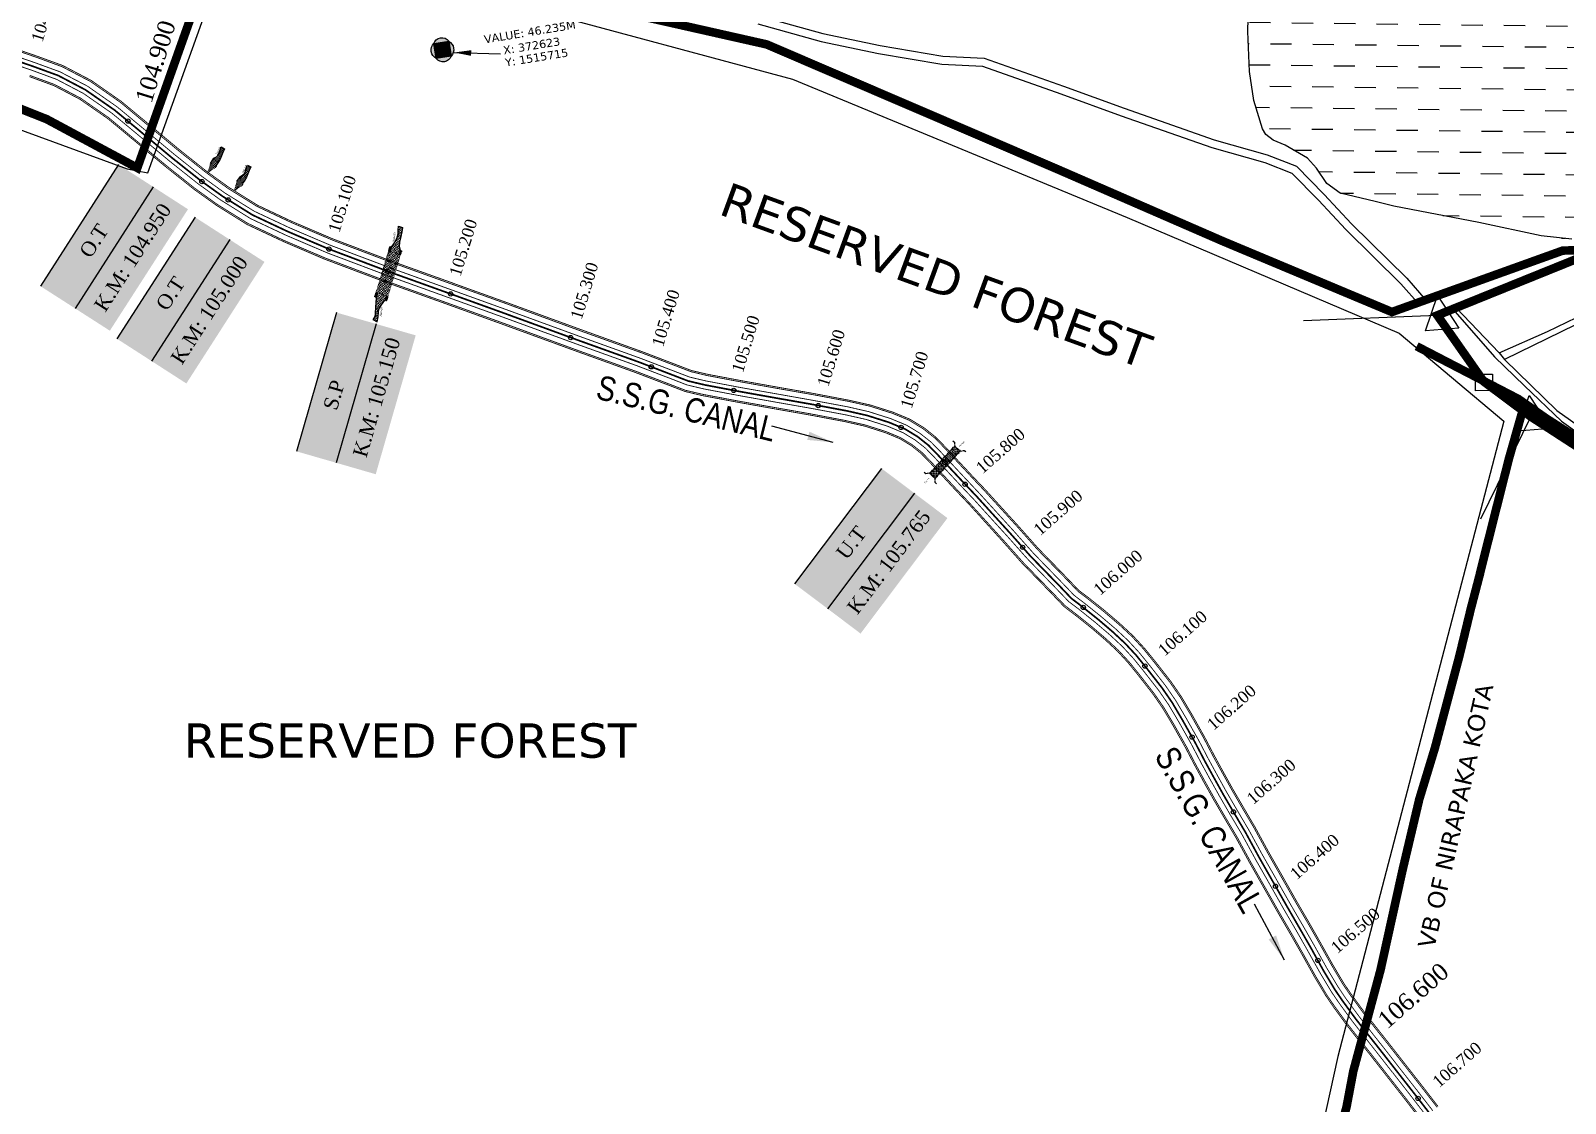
# Model space of a CAD drawing. Header units: inches. Extents: x 360616 to 379062, y 1506291 to 1520405.
# Drawn here: x 372143 to 373932, y 1514487 to 1515737 of the extents above; entities that cross this region are included whole.
import ezdxf

# ---------------------------------------------------------------- set-up
doc = ezdxf.new("R2010")
doc.units = ezdxf.units.IN
doc.header["$MEASUREMENT"] = 0
doc.header["$PDMODE"] = 32
doc.header["$PDSIZE"] = 5
for name, pattern in [('ACAD_ISO02W100', [15, 12, -3]), ('ACAD_ISO03W100', [30, 12, -18]), ('BORDER', [1.75, 0.5, -0.25, 0.5, -0.25, 0, -0.25])]:
    doc.linetypes.add(name, pattern=pattern)
for name, color, linetype in [('bed with', 5, 'Continuous'), ('boundary', 7, 'Continuous'), ('cahnige', 7, 'Continuous'), ('CARTTRACK', 30, 'ACAD_ISO02W100'), ('laying', 4, 'Continuous'), ('lining', 4, 'Continuous'), ('OT', 7, 'Continuous'), ('pbms', 8, 'Continuous'), ('stons', 1, 'Continuous'), ('STREAM', 4, 'Continuous'), ('TEXT', 7, 'Continuous'), ('TITLEBLOCK', 7, 'Continuous'), ('top of bund', 1, 'Continuous'), ('UT', 173, 'ACAD_ISO02W100'), ('V', 6, 'Continuous'), ('WATER_BODY', 4, 'Continuous'), ('Z LAYER', 7, 'Continuous'), ('ZSTU', 7, 'Continuous'), ('ZTEXT', 7, 'Continuous')]:
    doc.layers.add(name, color=color, linetype=linetype)
doc.layers.add('ROAD', color=1, linetype='Continuous', lineweight=25)
doc.layers.add('VILL_BOUNDARY', color=6, linetype='BORDER', lineweight=30)
doc.styles.add('5mm', font='TIMES.TTF', dxfattribs={"height": 3})
doc.styles.add('ARIALN', font='ARIALN.TTF')
doc.styles.get("Standard").update_dxf_attribs({"font": 'verdana.TTF'})
doc.dimstyles.get("Standard").update_dxf_attribs({"dimtxt": 0.18, "dimasz": 0.18, "dimexe": 0.18, "dimexo": 0.0625, "dimgap": 0.09, "dimtad": 0, "dimtih": 1, "dimtoh": 1, "dimdec": 4, "dimzin": 0, "dimdsep": 46, "dimtxsty": 'Standard', "dimcen": 0.09, "dimadec": 0, "dimazin": 0, "dimtfac": 1, "dimtdec": 4, "dimtofl": 0, "dimtmove": 0, "dimatfit": 3, "dimfxl": 0, "dimtolj": 1, "dimtzin": 0, "dimarcsym": 0})
pattern_1 = [(228.0128, (-362214.33102, -1526288.49251), (-7.999998232158, -9.0000013416072), [0.134536, -13.319088]), (184.9697, (-362214.42102, -1526288.592507), (12.0000010515176, 0.999991307007), [0.230868, -22.855925]), (132.5104, (-362214.65102, -1526288.61251), (9.9999907183468, -11.0000086738712), [0.162788, -16.116032]), (267.2737, (-362215.04102, -1526288.862507), (0.9999960177272, 20.0000002949735), [0.210238, -20.813558]), (292.8337, (-362215.05102, -1526289.072507), (-5.0000099054371, 11.9999964117778), [0.206155, -20.409373]), (357.2737, (-362214.97102, -1526289.262507), (-20.0000002949735, 0.9999960177272), [0.210238, -20.813558]), (37.6942, (-362214.761022, -1526289.272507), (-13.000007345618, -9.9999904051605), [0.278029, -27.524849]), (72.2553, (-362214.541022, -1526289.102507), (7.0000107627054, 21.9999962312392), [0.262488, -25.986321]), (121.4296, (-362214.46102, -1526288.852507), (-8.0000082341764, 12.9999950364926), [0.21095, -20.884073]), (175.2364, (-362214.57102, -1526288.67251), (11.0000009463196, -0.9999915326613), [0.240832, -11.800763]), (222.3974, (-362214.811022, -1526288.652507), (-12.0000073510732, -10.9999920820141), [0.311448, -30.833375]), (138.8141, (-362214.05102, -1526288.87251), (-7.0000029468057, 5.999997313343), [0.106301, -10.523844]), (171.4692, (-362214.13102, -1526288.802507), (12.9999982848151, -2.0000079100398), [0.202237, -20.021511]), (225, (-362214.331, -1526288.7725), (-1e-16, -1.00000030945), [0.141421, -1.272792]), (203.1986, (-362214.40102, -1526288.65251), (4.999999730667, 2.000001325265), [0.076158, -7.539615]), (291.8014, (-362214.47102, -1526288.6825), (-0.9999999105, 3.00000027301), [0.107703, -5.277462]), (30.9638, (-362214.43102, -1526288.7825), (2.999998022288, 2.00000248354), [0.174929, -5.656023]), (161.5651, (-362214.28102, -1526288.6925), (2.00000043459, -0.99999840322), [0.126491, -3.035787]), (16.3895, (-362215.05102, -1526288.682507), (10.000002198412, 2.999992709818), [0.1772, -17.542845]), (70.3462, (-362214.88102, -1526288.63251), (-3.9999952473717, -11.0000021356062), [0.148661, -14.717408]), (293.1986, (-362214.28102, -1526288.49251), (-2.000001325265, 4.999999730667), [0.152315, -7.463458]), (343.6105, (-362214.22102, -1526288.632507), (-10.000002198412, 2.999992709818), [0.1772, -17.542845]), (339.444, (-362215.05102, -1526289.30251), (-5.000001844542, 1.999995996422), [0.17088, -8.373124]), (294.7751, (-362214.89102, -1526289.36251), (-4.9999921892452, 11.000003421839), [0.143178, -14.174643]), (66.8014, (-362214.27102, -1526289.49251), (2.000001325265, 4.999999730667), [0.152315, -7.463458]), (17.354, (-362214.21102, -1526289.35251), (-13.0000020190968, -3.9999945022591), [0.167631, -16.595424]), (69.444, (-362214.76102, -1526289.49251), (-1.999995996422, -5.000001844542), [0.08544, -8.458564]), (101.3099, (-362214.33102, -1526289.4925), (-0.999997632162, 4.00000075223), [0.05099, -5.048029]), (165.9638, (-362214.34102, -1526289.4425), (3.00000054599, -0.99999805736), [0.206155, -3.91695]), (186.009, (-362214.54102, -1526289.392507), (9.999999750906, 0.9999993174818), [0.19105, -18.913923]), (303.6901, (-362214.43102, -1526288.8725), (-1.000001334507, 1.99999955777), [0.144222, -3.461329]), (353.1572, (-362214.351022, -1526288.992507), (16.9999993654786, -2.0000079979248), [0.251794, -24.927563]), (60.9454, (-362214.10102, -1526289.02251), (-4.000000027199, -7.0000003845697), [0.102956, -10.192674]), (90, (-362214.051, -1526288.9325), (-1, 1), [0.06, -0.94]), (120.2564, (-362214.56102, -1526289.36251), (3.9999948868027, -7.0000024558547), [0.138924, -13.75352]), (48.0128, (-362214.63102, -1526289.24251), (7.999998232158, 9.0000013416072), [0.269072, -13.184552]), (0, (-362214.451, -1526289.0425), (1, 1), [0.26, -0.74]), (325.3048, (-362214.19102, -1526289.04251), (-9.9999942589875, 7.0000086095945), [0.158114, -15.653274]), (254.0546, (-362214.06102, -1526289.13251), (-0.999999889296, -4.000000126652), [0.145602, -7.134508]), (207.646, (-362214.10102, -1526289.272507), (-18.9999958071796, -10.0000077131692), [0.237065, -23.469474]), (175.4261, (-362214.311022, -1526289.382507), (-13.0000005583121, 0.9999948011611), [0.250799, -24.829074])]
pattern_2 = [(0, (-362215.051, -1526289.4925), (1.25, 1.25), [1.25, -1.25])]
pattern_3 = [(228.0128, (-362243.17535, -1526336.432974), (-7.999998232158, -9.0000013416072), [0.134536, -13.319088]), (184.9697, (-362243.26535, -1526336.532974), (12.0000010515176, 0.999991307007), [0.230868, -22.855925]), (132.5104, (-362243.49535, -1526336.552974), (9.9999907183468, -11.0000086738712), [0.162788, -16.116032]), (267.2737, (-362243.88535, -1526336.802974), (0.9999960177272, 20.0000002949735), [0.210238, -20.813558]), (292.8337, (-362243.89535, -1526337.012974), (-5.0000099054371, 11.9999964117778), [0.206155, -20.409373]), (357.2737, (-362243.81535, -1526337.202974), (-20.0000002949735, 0.9999960177272), [0.210238, -20.813558]), (37.6942, (-362243.60535, -1526337.212974), (-13.000007345618, -9.9999904051605), [0.278029, -27.524849]), (72.2553, (-362243.38535, -1526337.042974), (7.0000107627054, 21.9999962312392), [0.262488, -25.986321]), (121.4296, (-362243.30535, -1526336.792974), (-8.0000082341764, 12.9999950364926), [0.21095, -20.884073]), (175.2364, (-362243.41535, -1526336.612974), (11.0000009463196, -0.9999915326613), [0.240832, -11.800763]), (222.3974, (-362243.65535, -1526336.592974), (-12.0000073510732, -10.9999920820141), [0.311448, -30.833375]), (138.8141, (-362242.89535, -1526336.81297), (-7.0000029468057, 5.999997313343), [0.106301, -10.523844]), (171.4692, (-362242.97535, -1526336.742974), (12.9999982848151, -2.0000079100398), [0.202237, -20.021511]), (225, (-362243.17535, -1526336.713), (-1e-16, -1.00000030945), [0.141421, -1.272792]), (203.1986, (-362243.24535, -1526336.59297), (4.999999730667, 2.000001325265), [0.076158, -7.539615]), (291.8014, (-362243.31535, -1526336.62297), (-0.9999999105, 3.00000027301), [0.107703, -5.277462]), (30.9638, (-362243.27535, -1526336.72297), (2.999998022288, 2.00000248354), [0.174929, -5.656023]), (161.5651, (-362243.12535, -1526336.63297), (2.00000043459, -0.99999840322), [0.126491, -3.035787]), (16.3895, (-362243.89535, -1526336.622974), (10.000002198412, 2.999992709818), [0.1772, -17.542845]), (70.3462, (-362243.72535, -1526336.572974), (-3.9999952473717, -11.0000021356062), [0.148661, -14.717408]), (293.1986, (-362243.12535, -1526336.43297), (-2.000001325265, 4.999999730667), [0.152315, -7.463458]), (343.6105, (-362243.06535, -1526336.572974), (-10.000002198412, 2.999992709818), [0.1772, -17.542845]), (339.444, (-362243.89535, -1526337.24297), (-5.000001844542, 1.999995996422), [0.17088, -8.373124]), (294.7751, (-362243.73535, -1526337.302974), (-4.9999921892452, 11.000003421839), [0.143178, -14.174643]), (66.8014, (-362243.11535, -1526337.43297), (2.000001325265, 4.999999730667), [0.152315, -7.463458]), (17.354, (-362243.05535, -1526337.292974), (-13.0000020190968, -3.9999945022591), [0.167631, -16.595424]), (69.444, (-362243.60535, -1526337.43297), (-1.999995996422, -5.000001844542), [0.08544, -8.458564]), (101.3099, (-362243.17535, -1526337.43297), (-0.999997632162, 4.00000075223), [0.05099, -5.048029]), (165.9638, (-362243.18535, -1526337.38297), (3.00000054599, -0.99999805736), [0.206155, -3.91695]), (186.009, (-362243.38535, -1526337.332974), (9.999999750906, 0.9999993174818), [0.19105, -18.913923]), (303.6901, (-362243.27535, -1526336.81297), (-1.000001334507, 1.99999955777), [0.144222, -3.461329]), (353.1572, (-362243.19535, -1526336.932974), (16.9999993654786, -2.0000079979248), [0.251794, -24.927563]), (60.9454, (-362242.94535, -1526336.96297), (-4.000000027199, -7.0000003845697), [0.102956, -10.192674]), (90, (-362242.8953, -1526336.873), (-1, 1), [0.06, -0.94]), (120.2564, (-362243.40535, -1526337.302974), (3.9999948868027, -7.0000024558547), [0.138924, -13.75352]), (48.0128, (-362243.47535, -1526337.182974), (7.999998232158, 9.0000013416072), [0.269072, -13.184552]), (0, (-362243.2953, -1526336.983), (1, 1), [0.26, -0.74]), (325.3048, (-362243.03535, -1526336.982974), (-9.9999942589875, 7.0000086095945), [0.158114, -15.653274]), (254.0546, (-362242.90535, -1526337.07297), (-0.999999889296, -4.000000126652), [0.145602, -7.134508]), (207.646, (-362242.94535, -1526337.212974), (-18.9999958071796, -10.0000077131692), [0.237065, -23.469474]), (175.4261, (-362243.15535, -1526337.322974), (-13.0000005583121, 0.9999948011611), [0.250799, -24.829074])]

# ---------------------------------------------------------------- blocks, each defined once
blk = doc.blocks.new('PLKJFJFHNYGHFGDS')
at = {"layer": 'ZSTU'}
h = blk.add_hatch(color=135, dxfattribs=at)
h.set_gradient(color1=(141, 177, 78), color2=(107, 135, 59), one_color=1, tint=0.38, name='CYLINDER')
h.paths.add_polyline_path([(372154.2, 1515439.6), (372194.7, 1515413.6), (372285.8, 1515555.3), (372245.3, 1515581.3)])
h.paths.add_polyline_path([(372210.2, 1515457.3), (372250, 1515518.3), (372228.4, 1515532.5), (372188.6, 1515471.5)], flags=24)
h = blk.add_hatch(color=252, dxfattribs=at)
h.set_gradient(color1=(167, 88, 159), color2=(127, 67, 121), one_color=1, tint=0.38, name='CYLINDER')
h.paths.add_polyline_path([(372194.7, 1515413.6), (372235.2, 1515387.6), (372326.3, 1515529.2), (372285.8, 1515555.3)])
h.paths.add_polyline_path([(372231.6, 1515402.3), (372312.2, 1515527.4), (372290.6, 1515541.3), (372210, 1515416.2)], flags=24)
for points in [[(372245.3, 1515581.3), (372154.2, 1515439.6)], [(372285.8, 1515555.3), (372194.7, 1515413.6)]]:
    blk.add_lwpolyline(points, dxfattribs=at)
at = {"layer": 'ZSTU', "style": '5mm'}
for s, height, rotation, p in [('K.M: 104.950', 16.843, 57.2023, (372230, 1515408.4)), ('O.T', 16.84, 56.8405, (372212.6, 1515470.9))]:
    blk.add_text(s, height=height, rotation=rotation, dxfattribs=at).set_placement(p)
blk = doc.blocks.new('AAAAAAAA')
at = {"layer": 'ZSTU'}
h = blk.add_hatch(color=135, dxfattribs=at)
h.set_gradient(color1=(141, 177, 78), color2=(107, 135, 59), one_color=1, tint=0.38, name='CYLINDER')
h.paths.add_polyline_path([(372243.5, 1515378.2), (372283.9, 1515352.2), (372375, 1515493.8), (372334.5, 1515519.9)])
h.paths.add_polyline_path([(372299.4, 1515395.9), (372339.3, 1515456.9), (372317.7, 1515471.1), (372277.8, 1515410.1)], flags=24)
h = blk.add_hatch(color=252, dxfattribs=at)
h.set_gradient(color1=(167, 88, 159), color2=(127, 67, 121), one_color=1, tint=0.38, name='CYLINDER')
h.paths.add_polyline_path([(372283.9, 1515352.2), (372324.4, 1515326.1), (372415.5, 1515467.8), (372375, 1515493.8)])
h.paths.add_polyline_path([(372320.8, 1515340.9), (372401.4, 1515466), (372379.8, 1515479.9), (372299.2, 1515354.8)], flags=24)
for points in [[(372334.5, 1515519.9), (372243.5, 1515378.2)], [(372375, 1515493.8), (372283.9, 1515352.2)]]:
    blk.add_lwpolyline(points, dxfattribs=at)
at = {"layer": 'ZSTU', "style": '5mm'}
for s, height, rotation, p in [('K.M: 105.000', 16.843, 57.2023, (372319.3, 1515347)), ('O.T', 16.84, 56.8405, (372301.9, 1515409.5))]:
    blk.add_text(s, height=height, rotation=rotation, dxfattribs=at).set_placement(p)
blk = doc.blocks.new('QQQQQQQQ')
at = {"layer": 'ZSTU'}
h = blk.add_hatch(color=135, dxfattribs=at)
h.set_gradient(color1=(141, 177, 78), color2=(107, 135, 59), one_color=1, tint=0.38, name='CYLINDER')
h.paths.add_polyline_path([(372461.1, 1515267.3), (372507.3, 1515254), (372554, 1515415.8), (372507.7, 1515429.1)])
h.paths.add_polyline_path([(372509.6, 1515300.3), (372530.3, 1515370.2), (372505.5, 1515377.5), (372484.9, 1515307.7)], flags=24)
h = blk.add_hatch(color=252, dxfattribs=at)
h.set_gradient(color1=(167, 88, 159), color2=(127, 67, 121), one_color=1, tint=0.38, name='CYLINDER')
h.paths.add_polyline_path([(372507.3, 1515254), (372553.6, 1515240.6), (372600.2, 1515402.5), (372554, 1515415.8)])
h.paths.add_polyline_path([(372545.9, 1515253.7), (372587.3, 1515396.7), (372562.6, 1515403.8), (372521.2, 1515260.9)], flags=24)
for points in [[(372507.7, 1515429.1), (372461.1, 1515267.3)], [(372554, 1515415.8), (372507.3, 1515254)]]:
    blk.add_lwpolyline(points, dxfattribs=at)
at = {"layer": 'ZSTU', "style": '5mm'}
for s, height, rotation, p in [('K.M: 105.150', 16.843, 73.8682, (372542.7, 1515259.1)), ('S.P', 16.84, 73.5065, (372508.1, 1515314))]:
    blk.add_text(s, height=height, rotation=rotation, dxfattribs=at).set_placement(p)
blk = doc.blocks.new('WWWWWWWWWW')
at = {"layer": 'ZSTU'}
h = blk.add_hatch(color=135, dxfattribs=at)
h.set_gradient(color1=(141, 177, 78), color2=(107, 135, 59), one_color=1, tint=0.38, name='CYLINDER')
h.paths.add_polyline_path([(373033.6, 1515092.5), (373072.1, 1515063.6), (373173.3, 1515198.2), (373134.9, 1515227.1)])
h.paths.add_polyline_path([(373090.7, 1515106.1), (373135, 1515164), (373114.5, 1515179.7), (373070.2, 1515121.8)], flags=24)
h = blk.add_hatch(color=252, dxfattribs=at)
h.set_gradient(color1=(167, 88, 159), color2=(127, 67, 121), one_color=1, tint=0.38, name='CYLINDER')
h.paths.add_polyline_path([(373072.1, 1515063.6), (373110.5, 1515034.6), (373211.8, 1515169.2), (373173.3, 1515198.2)])
h.paths.add_polyline_path([(373108, 1515049.6), (373197.6, 1515168.4), (373177.1, 1515183.9), (373087.5, 1515065.1)], flags=24)
for points in [[(373134.9, 1515227.1), (373033.6, 1515092.5)], [(373173.3, 1515198.2), (373072.1, 1515063.6)]]:
    blk.add_lwpolyline(points, dxfattribs=at)
at = {"layer": 'ZSTU', "style": '5mm'}
for s, height, rotation, p in [('K.M: 105.765', 16.843, 52.9832, (373106.9, 1515055.8)), ('U.T', 16.84, 52.6215, (373094.2, 1515119.4))]:
    blk.add_text(s, height=height, rotation=rotation, dxfattribs=at).set_placement(p)
blk = doc.blocks.new('FGDFGG')
at = {"layer": 'STREAM'}
h = blk.add_hatch(dxfattribs=at)
h.set_pattern_fill('DASH', color=256, scale=10, angle=75.9396, style=0)
h.set_pattern_definition([(75.93960756, (1418185.603, 992257.9889), (-0.6960067163, 1.1611201925), [0.95724225, -0.95724225])])
h.paths.add_polyline_path([(347714.8, 1545567.8), (347719.1, 1545566.8), (347723.4, 1545565.8), (347732.1, 1545608.5), (347727.8, 1545609.3), (347723.5, 1545610.1)])
at = {"layer": 'UT', "ltscale": 0.2}
for p, q in [((347714.8, 1545567.8), (347723.5, 1545610.1)), ((347718.6, 1545614.3), (347720.9, 1545613.9)), ((347720.9, 1545613.9), (347723.5, 1545610.1)), ((347723.4, 1545565.8), (347732.1, 1545608.5)), ((347723.5, 1545610.1), (347727.8, 1545609.3)), ((347727.8, 1545609.3), (347732.1, 1545608.5)), ((347732.1, 1545608.5), (347735.6, 1545611.5)), ((347735.6, 1545611.5), (347737.9, 1545611.3)), ((347711.2, 1545564.9), (347708.9, 1545565.2)), ((347714.8, 1545567.8), (347711.2, 1545564.9)), ((347719.1, 1545566.8), (347714.8, 1545567.8)), ((347723.4, 1545565.8), (347719.1, 1545566.8)), ((347725.8, 1545561.9), (347723.4, 1545565.8)), ((347728.1, 1545561.4), (347725.8, 1545561.9))]:
    blk.add_line(p, q, dxfattribs=at)
at = {"layer": 'cahnige', "style": '5mm'}
for oblique, p in [(0, (347729.3, 1545612.1)), (360, (347716.2, 1545554.6))]:
    blk.add_text('Stream', height=1.91, rotation=77.1141, dxfattribs=dict(at, oblique=oblique)).set_placement(p)
blk = doc.blocks.new('VBVB')
at = {"layer": 'STREAM'}
h = blk.add_hatch(dxfattribs=at)
h.set_pattern_fill('DASH', color=256, scale=10, style=0)
h.set_pattern_definition([(0, (17867.8837, -28501.71), (1.25, 1.25), [1.25, -1.25])])
h.paths.add_polyline_path([(380096, 1497775), (380098.9, 1497780.2), (380100.4, 1497784.6), (380101.8, 1497788.8), (380103.8, 1497793.6), (380099.5, 1497795.9), (380098.5, 1497793.5), (380097.6, 1497789.6), (380097, 1497787.7), (380095.8, 1497784.7), (380093.9, 1497783), (380090.9, 1497780.8), (380086.6, 1497774), (380084.6, 1497765.2), (380084.1, 1497764.3), (380085.9, 1497763.2), (380086.6, 1497763.8), (380093.7, 1497769.3), (380094.5, 1497772.7)])
at = {"layer": 'OT', "const_width": 0.5}
blk.add_lwpolyline([(380084.6, 1497765.2), (380084.1, 1497764.3), (380083.5, 1497763.5), (380085.4, 1497762.3), (380085.9, 1497763.2), (380084.1, 1497764.3), (380085.9, 1497763.2), (380086.6, 1497763.8), (380093.7, 1497769.3), (380086.6, 1497763.8), (380085.9, 1497763.2), (380084.1, 1497764.3), (380084.6, 1497765.2), (380086.6, 1497774)], dxfattribs=at)
at = {"layer": 'STREAM'}
blk.add_lwpolyline([(380086.6, 1497774), (380090.9, 1497780.8), (380093.9, 1497783), (380095.8, 1497784.7), (380097, 1497787.7), (380097.6, 1497789.6), (380098.5, 1497793.5), (380099.5, 1497795.9), (380103.8, 1497793.6), (380101.8, 1497788.8), (380100.4, 1497784.6), (380098.9, 1497780.2), (380096, 1497775), (380094.5, 1497772.7), (380093.7, 1497769.3)], dxfattribs=at)
at = {"layer": 'cahnige', "style": '5mm'}
blk.add_text('Stream', height=2.5, rotation=71.1743, dxfattribs=at).set_placement((380095, 1497785.5))
blk = doc.blocks.new('A$C377B10CC')
at = {"layer": 'STREAM'}
h = blk.add_hatch(dxfattribs=at)
h.set_pattern_fill('DASH', color=256, scale=10, style=0)
h.set_pattern_definition(pattern_2)
h.paths.add_polyline_path([(-21.1, 10.4), (-19.3, 15), (-16.2, 21.2), (-13.8, 26.1), (-11.8, 30.8), (-15.9, 33.3), (-17.5, 29), (-18.4, 24.9), (-21.4, 20), (-25.2, 15.7), (-29.9, 11.7), (-32.6, 7.4), (-28.1, 4.5), (-23.6, 1.5), (-21.1, 5.7)])
h = blk.add_hatch(dxfattribs=at)
h.set_pattern_fill('DASH', color=256, scale=10, style=0)
h.set_pattern_definition(pattern_2)
h.paths.add_polyline_path([(-60.2, -34.7), (-54, -38.6), (-47.9, -42.7), (-22.3, -0.1), (-28.4, 4), (-34.5, 8)])
h = blk.add_hatch(dxfattribs=at)
h.set_pattern_fill('DASH', color=256, scale=10, style=0)
h.set_pattern_definition(pattern_2)
h.paths.add_polyline_path([(-57.7, -50.5), (-52.5, -46.4), (-49.9, -42.1), (-54.3, -39.1), (-58.8, -36.3), (-61.4, -40.5), (-63.6, -47.5), (-64.8, -50.6), (-68, -60.3), (-69.9, -62.9), (-71.7, -64.6), (-67.4, -68.4), (-64.9, -63), (-63.3, -57.9), (-61.9, -54.8), (-59.5, -52.2)])
at = {"layer": 'UT', "ltscale": 0.2}
h = blk.add_hatch(dxfattribs=at)
h.set_pattern_fill('GRAVEL', color=256, style=0)
h.set_pattern_definition(pattern_1)
h.paths.add_polyline_path([(-34.2, 8.5), (-32.6, 7.4), (-29.9, 11.7), (-31.7, 12.8)])
h = blk.add_hatch(dxfattribs=at)
h.set_pattern_fill('GRAVEL', color=256, style=0)
h.set_pattern_definition(pattern_1)
h.paths.add_polyline_path([(-23.6, 1.5), (-22, 0.4), (-19.4, 4.7), (-21.1, 5.7)])
h = blk.add_hatch(dxfattribs=at)
h.set_pattern_fill('GRAVEL', color=256, style=0)
h.set_pattern_definition(pattern_3)
h.paths.add_polyline_path([(-58.8, -36.3), (-60.5, -35.2), (-63.1, -39.5), (-61.4, -40.5)])
h = blk.add_hatch(dxfattribs=at)
h.set_pattern_fill('GRAVEL', color=256, style=0)
h.set_pattern_definition(pattern_3)
h.paths.add_polyline_path([(-48.2, -43.2), (-49.9, -42.2), (-52.5, -46.4), (-50.8, -47.5)])
at = {"layer": 'STREAM'}
for points in [[(-29.9, 11.7), (-25.2, 15.7), (-21.4, 20), (-18.4, 24.9), (-17.5, 29), (-15.9, 33.3), (-11.8, 30.8), (-13.8, 26.1), (-16.2, 21.2), (-19.3, 15), (-21.1, 10.4), (-21.1, 5.7)], [(-61.4, -40.5), (-63.6, -47.5), (-64.8, -50.6), (-68, -60.3), (-69.9, -62.9), (-71.7, -64.6), (-67.4, -68.4), (-64.9, -63), (-63.3, -57.9), (-61.9, -54.8), (-59.5, -52.2), (-57.7, -50.5), (-52.5, -46.4)]]:
    blk.add_lwpolyline(points, dxfattribs=at)
at = {"layer": 'UT', "ltscale": 0.2, "const_width": 0.5}
for points in [[(-60.5, -35.2), (-34.5, 8)], [(-48.2, -43.3), (-22.3, -0.1)], [(-34.6, 8), (-28.4, 4), (-22.3, -0.1)], [(-34.2, 8.5), (-31.7, 12.8)], [(-34.2, 8.5), (-28.1, 4.5), (-22, 0.4)], [(-32.6, 7.4), (-29.9, 11.7)], [(-31.7, 12.8), (-29.9, 11.7)], [(-23.6, 1.5), (-21.1, 5.7)], [(-22.3, -0.1), (-22, 0.4)], [(-22, 0.4), (-19.4, 4.7)], [(-21.1, 5.7), (-19.4, 4.7)], [(-63.1, -39.5), (-60.5, -35.2)], [(-60.5, -35.2), (-54.3, -39.1), (-48.2, -43.3)], [(-60.2, -34.7), (-54, -38.6), (-47.9, -42.8)], [(-63.1, -39.5), (-61.4, -40.5)], [(-61.4, -40.5), (-58.8, -36.3)], [(-52.5, -46.4), (-49.9, -42.1)], [(-52.5, -46.4), (-50.8, -47.5)], [(-50.8, -47.5), (-48.2, -43.2)]]:
    blk.add_lwpolyline(points, dxfattribs=at)
at = {"layer": 'cahnige', "style": '5mm'}
for p in [(-24.7, 17), (-60.9, -63.7)]:
    blk.add_text('Stream', height=2.5, rotation=71.1743, dxfattribs=at).set_placement(p)

msp = doc.modelspace()

# ---------------------------------------------------------------- hatches: boundary and pattern name
at = {"layer": 'pbms'}
h = msp.add_hatch(color=256, dxfattribs=at)
h.set_gradient(color1=(31, 17, 238), color2=(36, 21, 239), one_color=1, tint=0.51, name='CYLINDER')
h.paths.add_polyline_path([(372612.9, 1515722.3, 0.496905), (372615.7, 1515704.9)])
h.paths.add_polyline_path([(372612.9, 1515722.3), (372630.3, 1515725.1, 0.614852)])
h.paths.add_polyline_path([(372630.3, 1515725.1), (372633.1, 1515707.7, 0.494298)])
h.paths.add_polyline_path([(372615.7, 1515704.9, 0.585376), (372633.1, 1515707.7)])
h = msp.add_hatch(color=256, dxfattribs=at)
h.set_gradient(color1=(67, 190, 65), color2=(71, 191, 69), one_color=1, tint=0.51, name='CYLINDER')
h.paths.add_polyline_path([(372623, 1515715), (372630.3, 1515725.1), (372612.9, 1515722.3)])
h.paths.add_polyline_path([(372615.7, 1515704.9), (372623, 1515715), (372612.9, 1515722.3)])
h.paths.add_polyline_path([(372615.7, 1515704.9), (372633.1, 1515707.7), (372623, 1515715)])
h.paths.add_polyline_path([(372633.1, 1515707.7), (372630.3, 1515725.1), (372623, 1515715)])
at = {"layer": 'WATER_BODY'}
h = msp.add_hatch(dxfattribs=at)
h.set_pattern_fill('DASH', color=4, scale=197.841056, angle=-0.6743, style=0)
h.set_pattern_definition([(359.325697, (326163.774, 1504062.728), (25.019457, 24.437382), [24.730132, -24.730132])])
h.paths.add_polyline_path([(373215.9, 1517130.4), (373181.4, 1517148.9), (373140, 1517169.5), (373086.9, 1517184.3), (373010.5, 1517186.3), (372951.7, 1517181), (372863.7, 1517153.9), (372801.4, 1517139.8), (372769.8, 1517118.8), (372738.9, 1517107), (372715.1, 1517091.4), (372712.1, 1517073.8), (372726.1, 1517051.7), (372747.5, 1517042.1), (372832.8, 1517008.7), (372943.3, 1516993), (373014.3, 1517002), (373088.1, 1517011.1), (373174.7, 1517007.8), (373200.5, 1517008.6), (373219.9, 1517020.4), (373228.3, 1517031.9), (373231.8, 1517052.2), (373239.5, 1517099.3), (373231, 1517119.7)])
h.paths.add_polyline_path([(373734.3, 1516965.3), (373672.5, 1516925.6), (373657, 1516897.4), (373636.3, 1516854.5), (373628.7, 1516801.5), (373627.5, 1516753.6), (373627.2, 1516723.9), (373630.8, 1516709.3), (373647.1, 1516703.5), (373700.8, 1516704.7), (373743.9, 1516710.5), (373773.6, 1516711.4), (373875.6, 1516719.7), (373922.4, 1516721.6), (373954.7, 1516733.9), (373968.2, 1516747.6), (373977.4, 1516776.5), (374006.2, 1516860.3), (374003.3, 1516888.1), (373994, 1516904.7), (373979.1, 1516924.4), (373922, 1516962.5), (373890, 1516976.7), (373861.1, 1516987.2), (373820.7, 1516984.2), (373792.9, 1516983.3), (373751.6, 1516972.6)])
h.paths.add_polyline_path([(373040.3, 1518035.1), (372991.8, 1518043.6), (372952.5, 1518045), (372917.6, 1518021.1), (372894.7, 1517988.7), (372877.3, 1517974.8), (372863.1, 1517961.9), (372861.5, 1517950.2), (372965.1, 1517928), (373051.7, 1517924.2), (373181.6, 1517938.5), (373226.2, 1517951.1), (373260.9, 1517955.4), (373365.6, 1517966.3), (373450.3, 1517975.8), (373490.1, 1517984.3), (373516.4, 1517993.7), (373522.4, 1517998.1), (373520.4, 1518017.6), (373427.7, 1518029.1), (373398.1, 1518051.9), (373334.5, 1518120), (373285, 1518171.4), (373246.2, 1518185.3), (373188.6, 1518183.8), (373136.1, 1518178.4), (373102.2, 1518180.4), (373076.9, 1518167.5), (373058.5, 1518132.2), (373060.7, 1518095.1), (373057.5, 1518069.3), (373052.1, 1518050.7), (373041.6, 1518035.6)])
h.paths.add_polyline_path([(373710.6, 1515538.2), (373669.9, 1515548.1), (373654.2, 1515559.2), (373642.3, 1515577.1), (373631.7, 1515588.7), (373605.4, 1515603.9), (373591.4, 1515609.6), (373583.1, 1515616.2), (373579.3, 1515622.8), (373569, 1515655.9), (373564.1, 1515689.8), (373561.9, 1515736.4), (373562.8, 1515766.5), (373570.4, 1515786.5), (373574, 1515800.9), (373581.5, 1515807.1), (373624.7, 1515814.9), (373667.5, 1515829.4), (373689.9, 1515837.4), (373778.2, 1515864.8), (373873.3, 1515884.5), (373979.6, 1515899.1), (374040.3, 1515903.5), (374111.6, 1515900.6), (374145.7, 1515890.6), (374192.1, 1515848.2), (374238.5, 1515794), (374262.6, 1515761.1), (374297.2, 1515745.9), (374363.9, 1515742.6), (374416.5, 1515748.1), (374455.4, 1515764.4), (374481.1, 1515789.7), (374491, 1515819.4), (374491.6, 1515837), (374501.4, 1515896.1), (374501.2, 1515917.8), (374505.9, 1515934.4), (374517.3, 1515945.1), (374534.5, 1515952.5), (374549.4, 1515954.2), (374565.2, 1515955.3), (374580.1, 1515955.2), (374593.7, 1515954.5), (374610.6, 1515941.7), (374619.9, 1515921.3), (374626.2, 1515884.7), (374632.9, 1515842.3), (374636.2, 1515807.3), (374634.5, 1515779.3), (374626.2, 1515761.4), (374624.5, 1515738.9), (374620, 1515692.1), (374614.2, 1515682), (374599.8, 1515673.3), (374582.6, 1515661.2), (374559.9, 1515646.3), (374537, 1515637.4), (374520.1, 1515631.9), (374433.2, 1515613.6), (374357.5, 1515595.8), (374316.9, 1515588.7), (374214.5, 1515564.9), (374177.4, 1515552.2), (374082, 1515505.7), (374037.2, 1515492), (373965.7, 1515492.4), (373939.9, 1515494.2), (373904, 1515498.2), (373831.5, 1515513.8), (373732.1, 1515532.9)])

# ---------------------------------------------------------------- linework, layer by layer
msp.add_lwpolyline([(372630.3, 1515725.1), (372615.7, 1515704.9)])
at = {"layer": 'bed with', "const_width": 1}
for points in [[(372101.5, 1515705.9), (372143.9, 1515691.3), (372173.1, 1515680.6), (372204.2, 1515664.3), (372237.9, 1515640.9), (372268.8, 1515615.3), (372304.7, 1515585.4), (372337.9, 1515559), (372363.9, 1515540.3), (372399.2, 1515518.3), (372440.3, 1515499), (372488.8, 1515478.3), (372558.5, 1515452), (372631, 1515425.9), (372692.7, 1515403.7), (372780.7, 1515371.6), (372850.5, 1515346.5), (372891.9, 1515330.7), (372908.1, 1515324.4), (372928, 1515319.7), (372969.3, 1515311.9), (373011.3, 1515304.4), (373052.3, 1515297.2), (373093.4, 1515289.5), (373117.3, 1515284.1), (373142.2, 1515276.2), (373159.9, 1515268.8), (373174.1, 1515260.2), (373186.3, 1515250.6), (373197.3, 1515239.3), (373210.8, 1515224.7), (373225.1, 1515209.4), (373228.9, 1515205.3), (373242.8, 1515190.7), (373262.5, 1515169), (373282, 1515147.6), (373305, 1515121.8), (373322.6, 1515103.6), (373339, 1515086.7), (373353.2, 1515071.9), (373365, 1515063), (373384.3, 1515047.5), (373401.2, 1515033.1), (373415.7, 1515019.6), (373428.4, 1515005.9), (373440.6, 1514990.8), (373458.1, 1514968.4), (373469.7, 1514951.6), (373481.6, 1514931.6), (373496, 1514906), (373507.7, 1514883.6), (373517.5, 1514865.7), (373528.6, 1514845.8), (373541.1, 1514824.2), (373555, 1514800.8), (373570.9, 1514771.6), (373587.5, 1514742.5), (373603.7, 1514713.8), (373618.1, 1514689.1), (373631.1, 1514666.3), (373646.1, 1514639.4), (373659.5, 1514617), (373668.5, 1514603.8), (373683.9, 1514582.7), (373701.3, 1514560.5), (373711.9, 1514547.1), (373730.9, 1514522.8, 0.000205), (373731, 1514522.8), (373751.7, 1514496.3), (373770.2, 1514472.3)], [(372104.7, 1515714.9), (372147.1, 1515700.3), (372177, 1515689.4), (372209.2, 1515672.6), (372243.7, 1515648.5), (372274.9, 1515622.7), (372310.8, 1515592.8), (372343.7, 1515566.6), (372369.2, 1515548.2), (372403.7, 1515526.8), (372444.2, 1515507.8), (372492.4, 1515487.2), (372561.9, 1515461), (372634.2, 1515435, -0.000094), (372634.2, 1515435), (372696, 1515412.7), (372784, 1515380.6), (372853.8, 1515355.5), (372895.4, 1515339.6), (372911, 1515333.6), (372930, 1515329.1), (372971, 1515321.3), (373013, 1515313.9), (373054.1, 1515306.6), (373095.4, 1515298.9), (373119.9, 1515293.3), (373145.5, 1515285.2), (373164.3, 1515277.4), (373179.6, 1515268.1), (373192.8, 1515257.7), (373204.3, 1515245.9), (373217.9, 1515231.2), (373232.1, 1515216), (373235.9, 1515212), (373249.8, 1515197.2), (373269.6, 1515175.5), (373289.2, 1515154), (373312, 1515128.3), (373329.5, 1515110.3, -0.000013), (373329.5, 1515110.3), (373345.9, 1515093.4), (373359.6, 1515079.1), (373370.9, 1515070.5), (373390.4, 1515054.9), (373407.6, 1515040.3), (373422.5, 1515026.4), (373435.7, 1515012.1), (373448.1, 1514996.8), (373465.9, 1514974.1), (373477.8, 1514956.8), (373489.9, 1514936.4), (373504.5, 1514910.6), (373516.2, 1514888.2), (373525.9, 1514870.4), (373536.9, 1514850.5), (373549.4, 1514829), (373563.3, 1514805.5), (373579.3, 1514776.2), (373595.8, 1514747.2), (373612, 1514718.6), (373626.4, 1514693.9), (373639.5, 1514671), (373654.4, 1514644.2), (373667.6, 1514622.2), (373676.3, 1514609.3), (373691.6, 1514588.5), (373708.9, 1514566.4), (373719.5, 1514553.1), (373738.5, 1514528.7), (373759.3, 1514502.2), (373777.7, 1514478.4)]]:
    msp.add_lwpolyline(points, format="xyb", dxfattribs=at)
at = {"layer": 'boundary'}
for points in [[(373783, 1515405.5), (373627.1, 1515399)], [(373891.9, 1515287.5), (373833.2, 1515168.1)]]:
    msp.add_lwpolyline(points, dxfattribs=at)
at = {"layer": 'laying', "color": 6, "linetype": 'ByBlock'}
for p in [(372256.3, 1515631.9), (372490.6, 1515482.8), (372632.6, 1515430.5), (372772.5, 1515379.6), (372866.5, 1515345.5), (372962.6, 1515318), (373061.1, 1515300.4), (373157.8, 1515274.9), (373232.4, 1515208.7)]:
    msp.add_point(p, dxfattribs=at)
at = {"layer": 'laying', "color": 5, "linetype": 'ByBlock'}
for p in [(372342.6, 1515561.5), (372373.3, 1515540.1), (372559.2, 1515456.8), (373208.5, 1515234.3)]:
    msp.add_point(p, dxfattribs=at)
at = {"layer": 'lining', "const_width": 1}
for points in [[(372106.7, 1515721.1), (372149.3, 1515706.4), (372179.6, 1515695.3), (372212.6, 1515678.1), (372247.6, 1515653.7), (372279, 1515627.6), (372314.8, 1515597.8), (372347.6, 1515571.8), (372372.8, 1515553.6), (372406.8, 1515532.5), (372446.8, 1515513.7), (372494.8, 1515493.2), (372564.1, 1515467), (372636.4, 1515441, -0.000094), (372636.4, 1515441), (372698.2, 1515418.8), (372786.2, 1515386.6), (372856.1, 1515361.5), (372897.7, 1515345.6), (372912.9, 1515339.8), (372931.3, 1515335.4), (372972.2, 1515327.7), (373014.1, 1515320.2), (373055.2, 1515313), (373096.7, 1515305.2), (373121.5, 1515299.6), (373147.7, 1515291.3), (373167.2, 1515283.2), (373183.3, 1515273.4), (373197.1, 1515262.5), (373208.9, 1515250.4), (373222.6, 1515235.6), (373236.8, 1515220.4), (373240.5, 1515216.4), (373254.5, 1515201.6), (373274.4, 1515179.8), (373294, 1515158.3), (373316.7, 1515132.7), (373334.1, 1515114.8, -0.000013), (373334.1, 1515114.8), (373350.6, 1515097.9), (373363.9, 1515083.9), (373374.9, 1515075.6), (373394.5, 1515059.9), (373411.9, 1515045.1), (373427.1, 1515031), (373440.6, 1515016.4), (373453.2, 1515000.8), (373471.1, 1514977.9), (373483.3, 1514960.2), (373495.5, 1514939.7), (373510.1, 1514913.7), (373521.8, 1514891.2), (373531.6, 1514873.5), (373542.6, 1514853.7), (373555, 1514832.3), (373568.9, 1514808.7), (373584.9, 1514779.4), (373601.4, 1514750.4), (373617.6, 1514721.8), (373632, 1514697.1), (373645.1, 1514674.2), (373660, 1514647.5), (373673, 1514625.6), (373681.6, 1514613.1), (373696.7, 1514592.4), (373713.9, 1514570.4), (373724.5, 1514557.1), (373743.6, 1514532.7), (373764.4, 1514506.1), (373782.8, 1514482.4)], [(372141.8, 1515685.2), (372170.5, 1515674.7), (372200.9, 1515658.8), (372234, 1515635.8), (372264.6, 1515610.3), (372300.6, 1515580.4), (372334, 1515553.8), (372360.3, 1515534.9), (372396.1, 1515512.7), (372437.6, 1515493.1), (372486.4, 1515472.3), (372556.3, 1515445.9), (372628.8, 1515419.9), (372690.5, 1515397.7), (372778.5, 1515365.5), (372848.3, 1515340.4), (372889.6, 1515324.6), (372906.2, 1515318.2), (372926.7, 1515313.4), (372968.1, 1515305.6), (373010.2, 1515298.1), (373051.2, 1515290.9), (373092.1, 1515283.1), (373115.7, 1515277.8), (373140, 1515270.1), (373157, 1515263), (373170.4, 1515254.9), (373182, 1515245.8), (373192.6, 1515234.9), (373206.1, 1515220.3), (373220.4, 1515205), (373224.2, 1515200.9), (373238, 1515186.3), (373257.7, 1515164.7), (373277.2, 1515143.2), (373300.2, 1515117.4), (373317.9, 1515099.1), (373334.4, 1515082.2), (373348.9, 1515067.1), (373361, 1515057.9), (373380.2, 1515042.6), (373396.9, 1515028.3), (373411.1, 1515015.1), (373423.6, 1515001.6), (373435.6, 1514986.8), (373452.9, 1514964.6), (373464.3, 1514948.1), (373476, 1514928.4), (373490.4, 1514902.9), (373502, 1514880.6), (373511.9, 1514862.6), (373523, 1514842.6), (373535.6, 1514820.9), (373549.4, 1514797.6), (373565.3, 1514768.4), (373581.8, 1514739.3), (373598.1, 1514710.6), (373612.5, 1514685.9), (373625.5, 1514663.1), (373640.5, 1514636.2), (373654, 1514613.5), (373663.2, 1514600.1), (373678.8, 1514578.8), (373696.3, 1514556.5), (373706.9, 1514543.1), (373725.9, 1514518.8, 0.000205), (373725.9, 1514518.8), (373746.7, 1514492.3), (373765.2, 1514468.3)]]:
    msp.add_lwpolyline(points, format="xyb", dxfattribs=at)
at = {"layer": 'pbms'}
msp.add_lwpolyline([(372612.9, 1515722.3, -0.614852), (372630.3, 1515725.1, -0.494298), (372633.1, 1515707.7, -0.585376), (372615.7, 1515704.9, -0.496905), (372612.9, 1515722.3)], format="xyb", close=True, dxfattribs=at)
msp.add_lwpolyline([(372612.9, 1515722.3), (372630.3, 1515725.1), (372633.1, 1515707.7), (372615.7, 1515704.9)], close=True, dxfattribs=at)
msp.add_lwpolyline([(372612.9, 1515722.3), (372633.1, 1515707.7)], dxfattribs=at)
at = {"layer": 'ROAD', "color": 1}
for points in [[(372993.4, 1515754.3), (373066.7, 1515734), (373133.2, 1515720.1), (373206.4, 1515707.8), (373254.6, 1515705.4), (373347.3, 1515672.7), (373417.7, 1515647.1), (373522.9, 1515610.2), (373584.7, 1515592.6), (373618.7, 1515579.4), (373651.1, 1515546.2), (373683.1, 1515512.1), (373747.3, 1515448.8), (373769.7, 1515423.4)], [(372990.6, 1515745.3), (373064.5, 1515724.9), (373131.4, 1515710.8), (373205.3, 1515698.4), (373252.7, 1515696.1), (373344.1, 1515663.8), (373414.5, 1515638.2), (373520, 1515601.2), (373581.7, 1515583.7), (373613.4, 1515571.4), (373644.4, 1515539.7), (373676.3, 1515505.5), (373740.5, 1515442.4), (373762.6, 1515417.2)], [(373855.1, 1515361.8), (373911.4, 1515386.6), (374035.5, 1515446.5), (374117, 1515489.3)], [(374125, 1515489.7), (374081.2, 1515461.5), (373976.8, 1515410.4), (373861.2, 1515353.9)], [(373800.9, 1515412.8), (373849.6, 1515357), (373884.6, 1515323.3), (373927.6, 1515282), (373977.1, 1515246.8), (374080.4, 1515177.7), (374221.3, 1515088.2), (374322.7, 1515024.5), (374399, 1514973.3), (374476.6, 1514909.6), (374590.4, 1514816.6), (374667.9, 1514757.5), (374715.5, 1514720.4), (374726.3, 1514716.4), (374794.5, 1514696.7), (374853.8, 1514678.9), (374915.8, 1514660.1), (374953.2, 1514652.9), (375005, 1514641.8), (375074.4, 1514628.6)], [(373804.9, 1515414.4), (373855.1, 1515361.8), (373861.2, 1515353.9), (373922.4, 1515294.6), (374004.8, 1515236.2), (374073.8, 1515190), (374183.3, 1515120), (374287.7, 1515055.3), (374340, 1515020.1), (374401.1, 1514980.3), (374496.5, 1514901.6), (374579.2, 1514834.6), (374693.6, 1514744.1), (374715.1, 1514728.1), (374735, 1514720.5), (374834.4, 1514692.2), (374913.9, 1514668.8), (375003.4, 1514649.4), (375189, 1514616.3)]]:
    msp.add_lwpolyline(points, dxfattribs=at)
at = {"layer": 'stons'}
for points in [[(373783.1, 1515428.7), (373808.1, 1515390.6), (373769.2, 1515387.4), (373783.1, 1515428.7)], [(373828.7, 1515336.8), (373847.3, 1515336.8), (373847.4, 1515317.8), (373827.5, 1515317.7), (373827.4, 1515336.8), (373828.7, 1515336.8)], [(373890.2, 1515311.9), (373915.2, 1515273.8), (373876.3, 1515270.6), (373890.2, 1515311.9)]]:
    msp.add_lwpolyline(points, dxfattribs=at)
at = {"layer": 'top of bund', "const_width": 1}
for points in [[(372107.2, 1515722.5), (372149.8, 1515707.8), (372180.3, 1515696.7), (372213.4, 1515679.4), (372248.5, 1515654.9), (372280, 1515628.8), (372315.8, 1515599), (372348.5, 1515573), (372373.7, 1515554.9), (372407.5, 1515533.8), (372447.4, 1515515), (372495.3, 1515494.6), (372564.6, 1515468.4), (372636.9, 1515442.5, -0.000094), (372636.9, 1515442.4), (372698.7, 1515420.2), (372786.7, 1515388.1), (372856.6, 1515362.9), (372898.2, 1515347), (372913.3, 1515341.2), (372931.7, 1515336.9), (372972.5, 1515329.2), (373014.4, 1515321.7), (373055.5, 1515314.5), (373097, 1515306.6), (373121.9, 1515301), (373148.2, 1515292.7), (373167.9, 1515284.5), (373184.2, 1515274.7), (373198.1, 1515263.6), (373210, 1515251.4), (373223.7, 1515236.6), (373237.9, 1515221.4), (373241.6, 1515217.4), (373255.6, 1515202.7), (373275.5, 1515180.8), (373295.1, 1515159.3), (373317.8, 1515133.7), (373335.2, 1515115.9, -0.000013), (373335.2, 1515115.9), (373351.6, 1515098.9), (373364.9, 1515085), (373375.8, 1515076.8), (373395.5, 1515061.1), (373412.9, 1515046.2), (373428.2, 1515032), (373441.7, 1515017.3), (373454.4, 1515001.7), (373472.3, 1514978.8), (373484.5, 1514961.1), (373496.8, 1514940.4), (373511.4, 1514914.4), (373523.2, 1514891.9), (373532.9, 1514874.2), (373543.9, 1514854.4), (373556.3, 1514833.1), (373570.2, 1514809.4), (373586.2, 1514780.1), (373602.7, 1514751.2), (373618.9, 1514722.6), (373633.3, 1514697.9), (373646.4, 1514674.9), (373661.3, 1514648.2), (373674.3, 1514626.4), (373682.8, 1514613.9), (373697.9, 1514593.3), (373715.1, 1514571.4), (373725.7, 1514558), (373744.8, 1514533.6), (373765.6, 1514507), (373783.9, 1514483.3)], [(372141.3, 1515683.8), (372169.9, 1515673.3), (372200.1, 1515657.5), (372233.1, 1515634.6), (372263.7, 1515609.2), (372299.7, 1515579.2), (372333.1, 1515552.6), (372359.5, 1515533.7), (372395.4, 1515511.3), (372437, 1515491.8), (372485.8, 1515470.9), (372555.8, 1515444.5), (372628.3, 1515418.5), (372690, 1515396.2), (372778, 1515364.1), (372847.7, 1515339), (372889.1, 1515323.2), (372905.7, 1515316.8), (372926.3, 1515311.9), (372967.9, 1515304.1), (373009.9, 1515296.6), (373050.9, 1515289.4), (373091.8, 1515281.7), (373115.3, 1515276.4), (373139.5, 1515268.7), (373156.3, 1515261.7), (373169.6, 1515253.7), (373181, 1515244.6), (373191.5, 1515233.8), (373205, 1515219.3), (373219.3, 1515203.9), (373223.1, 1515199.9), (373237, 1515185.3), (373256.6, 1515163.7), (373276.1, 1515142.2), (373299.1, 1515116.3), (373316.9, 1515098.1), (373333.3, 1515081.2), (373347.9, 1515065.9), (373360.1, 1515056.7), (373379.3, 1515041.4), (373395.9, 1515027.2), (373410.1, 1515014), (373422.4, 1515000.7), (373434.4, 1514985.9), (373451.7, 1514963.7), (373463, 1514947.3), (373474.7, 1514927.7), (373489, 1514902.2), (373500.7, 1514879.9), (373510.5, 1514861.9), (373521.7, 1514841.8), (373534.3, 1514820.2), (373548.1, 1514796.8), (373564, 1514767.7), (373580.5, 1514738.6), (373596.8, 1514709.9), (373611.2, 1514685.1), (373624.2, 1514662.4), (373639.2, 1514635.5), (373652.8, 1514612.7), (373662, 1514599.2), (373677.6, 1514577.9), (373695.1, 1514555.6), (373705.7, 1514542.2), (373724.7, 1514517.9, 0.000205), (373724.7, 1514517.9), (373745.5, 1514491.4), (373764, 1514467.4)]]:
    msp.add_lwpolyline(points, format="xyb", dxfattribs=at)
at = {"layer": 'V', "color": 6}
msp.add_lwpolyline([(372103.1, 1515710.4, 2, 2, 0), (372145.5, 1515695.8, 2, 2, 0), (372175.1, 1515685, 2, 2, 0), (372206.7, 1515668.4, 2, 2, 0), (372240.8, 1515644.7, 2, 2, 0), (372271.8, 1515619, 2, 2, 0), (372307.7, 1515589.1, 2, 2, 0), (372340.8, 1515562.8, 2, 2, 0), (372366.6, 1515544.3, 2, 2, 0), (372401.4, 1515522.6, 2, 2, 0), (372442.2, 1515503.4, 2, 2, 0), (372490.6, 1515482.8, 2, 2, 0), (372560.2, 1515456.5, 2, 2, 0), (372632.6, 1515430.5, 2, 2, 0), (372694.4, 1515408.2, 2, 2, 0), (372782.3, 1515376.1, 2, 2, 0), (372852.2, 1515351, 2, 2, 0), (372893.6, 1515335.1, 2, 2, 0), (372909.5, 1515329, 2, 2, 0), (372929, 1515324.4, 2, 2, 0), (372970.2, 1515316.6, 2, 2, 0), (373012.2, 1515309.1, 2, 2, 0), (373053.2, 1515301.9, 2, 2, 0), (373094.4, 1515294.2, 2, 2, 0), (373118.6, 1515288.7, 2, 2, 0), (373143.8, 1515280.7, 2, 2, 0), (373162.1, 1515273.1, 2, 2, 0), (373176.9, 1515264.2, 2, 2, 0), (373189.6, 1515254.1, 2, 2, 0), (373200.8, 1515242.6, 2, 2, 0), (373214.3, 1515228, 2, 2, 0), (373228.6, 1515212.7, 2, 2, 0), (373232.4, 1515208.7, 2, 2, 0), (373246.3, 1515194, 2, 2, 0), (373266, 1515172.3, 2, 2, 0), (373285.6, 1515150.8, 2, 2, 0), (373308.5, 1515125, 2, 2, 0), (373326, 1515107, 2, 2, 0), (373342.5, 1515090.1, 2, 2, 0), (373356.4, 1515075.5, 2, 2, 0), (373368, 1515066.7, 2, 2, 0), (373387.4, 1515051.2, 2, 2, 0), (373404.4, 1515036.7, 2, 2, 0), (373419.1, 1515023, 2, 2, 0), (373432.1, 1515009, 2, 2, 0), (373444.4, 1514993.8, 2, 2, 0), (373462, 1514971.3, 2, 2, 0), (373473.8, 1514954.2, 2, 2, 0), (373485.7, 1514934, 2, 2, 0), (373500.2, 1514908.3, 2, 2, 0), (373511.9, 1514885.9, 2, 2, 0), (373521.7, 1514868.1, 2, 2, 0), (373532.8, 1514848.1, 2, 2, 0), (373545.3, 1514826.6, 2, 2, 0), (373559.2, 1514803.1, 2, 2, 0), (373575.1, 1514773.9, 2, 2, 0), (373591.6, 1514744.9, 2, 2, 0), (373607.9, 1514716.2, 2, 2, 0), (373622.2, 1514691.5, 2, 2, 0), (373635.3, 1514668.7, 2, 2, 0), (373650.2, 1514641.8, 2, 2, 0), (373663.5, 1514619.6, 2, 2, 0), (373672.4, 1514606.6, 2, 2, 0), (373687.7, 1514585.6, 2, 2, 0), (373705.1, 1514563.5, 2, 2, 0), (373715.7, 1514550.1, 2, 2, 0), (373734.7, 1514525.8, 2, 2, 0), (373755.5, 1514499.2, 2, 2, 0), (373774, 1514475.3, 2, 2, 0)], format="xyseb", dxfattribs=at)
at = {"layer": 'VILL_BOUNDARY', "linetype": 'ACAD_ISO03W100', "lineweight": -2, "ltscale": 3, "const_width": 10}
for points in [[(372114.4, 1515652.9), (372161.7, 1515634.1), (372267.2, 1515577.4), (372370.4, 1515867.5), (372423.3, 1515857.7), (372561.4, 1515816.5), (372769.5, 1515773.5), (373001.1, 1515721.3), (373341.8, 1515575.1), (373533.7, 1515491.6), (373730.1, 1515409.4), (373929.3, 1515481), (374433.9, 1515492.9), (374809.6, 1515464.7), (374837.2, 1515612.8), (374850.7, 1515849.7), (374865.6, 1516204.3), (374889.2, 1516674.9)], [(373982.7, 1515486.3), (373821.7, 1515421.2), (373804.9, 1515414.4), (373797, 1515411.2), (373783, 1515405.5), (373837.2, 1515328.3), (373891.9, 1515287.5), (374029, 1515198.6)], [(373758.9, 1515369.5), (373877.5, 1515308), (373910.2, 1515285.2), (373952.1, 1515258.5), (374021.9, 1515211.7), (374239.5, 1515062), (374343.5, 1514988.5), (374433.9, 1514924.9), (374540.4, 1514840), (374603.9, 1514788.8), (374583, 1514755.7), (374571.6, 1514728.8), (374553.9, 1514693.9), (374536.4, 1514657.3), (374526, 1514631.2), (374513, 1514628.6), (374468.4, 1514640.2), (374411, 1514652.5), (374336.7, 1514671.4), (374341.4, 1514625.5), (374347.1, 1514593.4), (374351, 1514557.2), (374356.8, 1514507.8), (374360.2, 1514447.5)], [(373667.3, 1514445.9), (373677.2, 1514483.1), (373685, 1514524.4), (373716.8, 1514642.6), (373742.4, 1514758.7), (373762, 1514841.6), (373780.3, 1514901.7), (373808.6, 1515008), (373822.1, 1515063.7), (373832.2, 1515102.3), (373834.7, 1515112.7), (373866.3, 1515237.8), (373880.8, 1515288.7), (373885, 1515302.7)]]:
    msp.add_lwpolyline(points, dxfattribs=at)
at = {"layer": 'WATER_BODY', "color": 4}
for points in [[(373710.6, 1515538.2), (373669.9, 1515548.1), (373654.2, 1515559.2), (373642.3, 1515577.1), (373631.7, 1515588.7), (373605.4, 1515603.9), (373591.4, 1515609.6), (373583.1, 1515616.2), (373579.3, 1515622.8), (373569, 1515655.9), (373564.1, 1515689.8), (373561.9, 1515736.4), (373562.8, 1515766.5), (373570.4, 1515786.5), (373574, 1515800.9), (373581.5, 1515807.1), (373624.7, 1515814.9), (373667.5, 1515829.4), (373689.9, 1515837.4), (373778.2, 1515864.8), (373873.3, 1515884.5), (373979.6, 1515899.1)], [(373939.9, 1515494.2), (373904, 1515498.2), (373831.5, 1515513.8), (373732.1, 1515532.9), (373710.6, 1515538.2)]]:
    msp.add_lwpolyline(points, dxfattribs=at)
at = {"layer": 'ZSTU', "color": 3}
msp.add_lwpolyline([(371973.8, 1515679.4), (372255.2, 1515576.1), (372279.5, 1515571.8), (372380.3, 1515852), (372727.7, 1515762.5), (373031, 1515681), (373421.2, 1515519.6), (373738.4, 1515384.8), (373860.6, 1515282.3), (373666.9, 1514541.5), (373589.4, 1514188.4)], dxfattribs=at)
at = {"layer": 'ZSTU', "color": 6}
for p in [(373299.5, 1515135.1), (373370.1, 1515065.1), (373442.1, 1514996.7), (373497.1, 1514913.9), (373545.2, 1514826.7), (373594.3, 1514740.1), (373643.7, 1514653.6), (373699.2, 1514571), (373760.6, 1514492.7)]:
    msp.add_point(p, dxfattribs=at)

# ---------------------------------------------------------------- block references
at = {"color": 3, "rotation": 329.000715790545}
msp.add_blockref('FGDFGG', (-720870.7, 369483.9), dxfattribs=at)
at = {"layer": 'CARTTRACK', "color": 3, "xscale": 0.9023696752774698, "yscale": 0.9023696754593402, "zscale": 0.902369675306999, "rotation": 357.119707530618}
for p in [(-38107.3, 182978.7), (-38076.5, 182957.6)]:
    msp.add_blockref('VBVB', p, dxfattribs=at)
at = {"layer": 'CARTTRACK', "color": 3, "rotation": 14.29109434760285}
msp.add_blockref('A$C377B10CC', (372595.4, 1515481), dxfattribs=at)
at = {"layer": 'ZSTU', "color": 6}
for name, p in [('PLKJFJFHNYGHFGDS', (0, 0)), ('AAAAAAAA', (0, 0)), ('QQQQQQQQ', (-8.4, -20.3)), ('WWWWWWWWWW', (0, 0))]:
    msp.add_blockref(name, p, dxfattribs=at)

# ---------------------------------------------------------------- texts
at = {"layer": 'cahnige', "color": 0, "char_height": 13.88, "width": 8058.679, "attachment_point": 1, "style": '5mm'}
for s, insert, rotation in [('104.800', (372143.2, 1515727), 72.9518), ('105.100', (372489.4, 1515505), 72.9518), ('105.200', (372630.6, 1515454), 72.9518), ('105.300', (372771.8, 1515403.6), 72.9518), ('105.400', (372866.8, 1515371.8), 72.9518), ('105.500', (372959.9, 1515341.7), 72.9518), ('105.600', (373059.5, 1515325.3), 72.9518), ('105.700', (373156.6, 1515299.8), 72.9518), ('105.800', (373243.4, 1515230.4), 41.2948), ('105.900', (373310.6, 1515158.4), 41.2948), ('106.000', (373380.4, 1515088.6), 41.2948), ('106.100', (373455.7, 1515017.8), 41.2948), ('106.200', (373512.8, 1514931.3), 41.2948), ('106.300', (373559.1, 1514844.8), 41.2948), ('106.400', (373609.7, 1514757.2), 41.2948), ('106.500', (373657.2, 1514671.2), 41.2948), ('106.700', (373775.8, 1514514.9), 41.2948)]:
    msp.add_mtext(s, dxfattribs=dict(at, insert=insert, rotation=rotation))
at = {"layer": 'cahnige', "color": 1, "char_height": 20, "width": 8058.679, "attachment_point": 1, "style": '5mm'}
for s, insert, rotation in [('104.900', (372264.4, 1515657.3), 72.9518), ('106.600', (373711.3, 1514587.8), 41.2948)]:
    msp.add_mtext(s, dxfattribs=dict(at, insert=insert, rotation=rotation))
at = {"layer": 'TEXT', "color": 1}
for s, height, p in [('VALUE: 46.235M', 9.484, (372672.3, 1515722.4)), ('X: 372623', 9.48, (372694.7, 1515709.6)), ('Y: 1515715', 9.48, (372696.9, 1515695.4))]:
    msp.add_text(s, height=height, rotation=9.3249, dxfattribs=at).set_placement(p)
at = {"layer": 'TITLEBLOCK', "color": 1, "extrusion": (0.001338, 0.004621, 0.999988), "style": 'ARIALN'}
msp.add_text('S.S.G. CANAL', height=28.407, rotation=346.2472, dxfattribs=at).set_placement((372800.2, 1515290.3, 7501.4))
at = {"layer": 'TITLEBLOCK', "color": 1, "extrusion": (0.004291, 0.002176, 0.999988), "style": 'ARIALN'}
msp.add_text('S.S.G. CANAL', height=28.407, rotation=299.2909, dxfattribs=at).set_placement((373449.1, 1514885.1, 4898.9))
at = {"layer": 'ZTEXT', "color": 5, "ltscale": 2}
msp.add_text('VB OF NIRAPAKA KOTA', height=20, rotation=77.3043, dxfattribs=at).set_placement((373779.4, 1514666.5))
at = {"layer": 'ZTEXT', "color": 3, "ltscale": 2, "insert": (372957.2, 1515561.5), "char_height": 40, "attachment_point": 1, "rotation": 339.962}
msp.add_mtext('RESERVED FOREST', dxfattribs=at)
at = {"layer": 'ZTEXT', "color": 3, "ltscale": 2, "insert": (372321.2, 1514929.9), "char_height": 40, "attachment_point": 1}
msp.add_mtext('RESERVED FOREST', dxfattribs=at)

# ---------------------------------------------------------------- leaders
at = {"layer": 'CARTTRACK', "color": 1, "linetype": 'ByBlock'}
for points in [[(373078.6, 1515257.4), (373007.2, 1515276.4)], [(373604.8, 1514653.9), (373570, 1514719.1)]]:
    msp.add_leader(points, dimstyle='Standard', override={"dimasz": 30, "dimgap": 0.09, "dimtad": 0}, dxfattribs=at)
at = {"layer": 'Z LAYER', "color": 6, "linetype": 'ByBlock'}
msp.add_leader([(372636.5, 1515711.9), (372690.5, 1515710.2)], dimstyle='Standard', override={"dimasz": 20, "dimgap": 0.09, "dimtad": 0}, dxfattribs=at)

doc.saveas('drawing.dxf')
